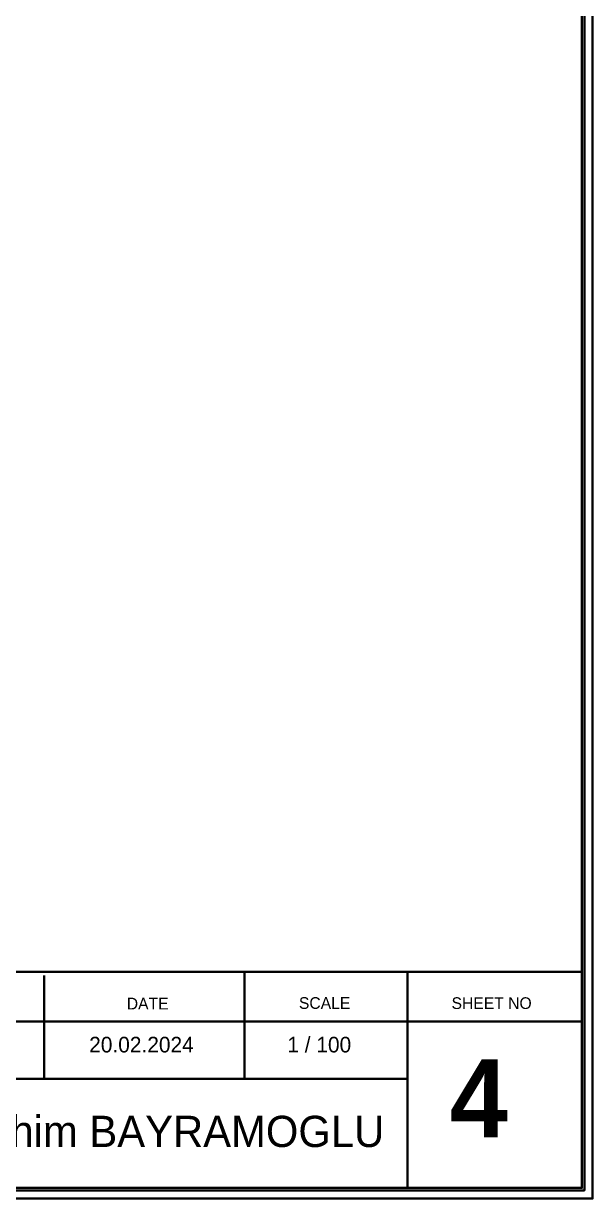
# Model space of a CAD drawing. Header units: millimetres. Extents: x -3207095 to 15275363, y 3702017 to 4798027.
# Drawn here: x 689462 to 690930, y 4468345 to 4471377 of the extents above; entities that cross this region are included whole.
import ezdxf

# ---------------------------------------------------------------- set-up
doc = ezdxf.new("R2010")
doc.units = ezdxf.units.MM
for name, color, linetype, lineweight in [('DUVAR', 7, 'Continuous', 35), ('iç duvar', 7, 'Continuous', 50), ('YAZI', 7, 'Continuous', 15)]:
    doc.layers.add(name, color=color, linetype=linetype, lineweight=lineweight)
doc.layers.add('LOGO', color=7, linetype='Continuous')

msp = doc.modelspace()

# ---------------------------------------------------------------- linework, layer by layer
at = {"layer": 'DUVAR'}
for p, q in [((690902.9, 4468929.9), (683757.5, 4468929.9)), ((689514.7, 4468920.5), (689514.7, 4468654.5)), ((690031.7, 4468927.1), (690031.7, 4468654.5)), ((690452.4, 4468927.1), (690452.4, 4468372.6)), ((690904, 4468801.9), (688978.9, 4468801.9)), ((690452.4, 4468654.5), (688978.9, 4468654.5))]:
    msp.add_line(p, q, dxfattribs=at)
for points in [[(683730.2, 4473145.3), (690930.2, 4473145.3), (690930.2, 4468345.3), (683730.2, 4468345.3)], [(683751.2, 4473124.3), (690909.2, 4473124.3), (690909.2, 4468366.3), (683751.2, 4468366.3)], [(683757.5, 4473118), (690902.9, 4473118), (690902.9, 4468372.6), (683757.5, 4468372.6)]]:
    msp.add_lwpolyline(points, close=True, dxfattribs=at)
at = {"layer": 'iç duvar', "color": 7, "lineweight": 18}
msp.add_line((690930.2, 4473145.3), (690930.2, 4468345.3), dxfattribs=at)

# ---------------------------------------------------------------- texts
at = {"layer": 'LOGO', "insert": (690562.1, 4468704.6), "char_height": 201.6, "width": 680.285, "attachment_point": 1}
msp.add_mtext('{\\fGoudy Old Style|b1|i0|c0|p18;4}', dxfattribs=at)
at = {"layer": 'YAZI', "attachment_point": 1}
for s, insert, char_height, width in [('{\\fStylus BT|b0|i0|c0|p34;DATE}', (689728.3, 4468863.3), 30.24, 215.179), ('{\\fStylus BT|b0|i0|c0|p34;SCALE}', (690172.6, 4468864.8), 30.24, 165.109), ('{\\fStylus BT|b0|i0|c0|p34;SHEET NO}', (690566.5, 4468864.5), 30.24, 302.801), ('{\\fStylus BT|b0|i0|c0|p34;20.02.2024}', (689631.3, 4468762.5), 40.32, 366.901), ('{\\fStylus BT|b0|i0|c0|p34;1 / \\fStylus BT|b0|i0|c162|p34;1\\fStylus BT|b0|i0|c0|p34;00}', (690142.6, 4468762.5), 40.32, 316.179), ('{\\fStylus BT|b0|i0|c0|p34;Abdurrahim BAYRAMOGLU}', (689044.5, 4468558.8), 80.64, 1568.779)]:
    msp.add_mtext(s, dxfattribs=dict(at, insert=insert, char_height=char_height, width=width))

doc.saveas('drawing.dxf')
